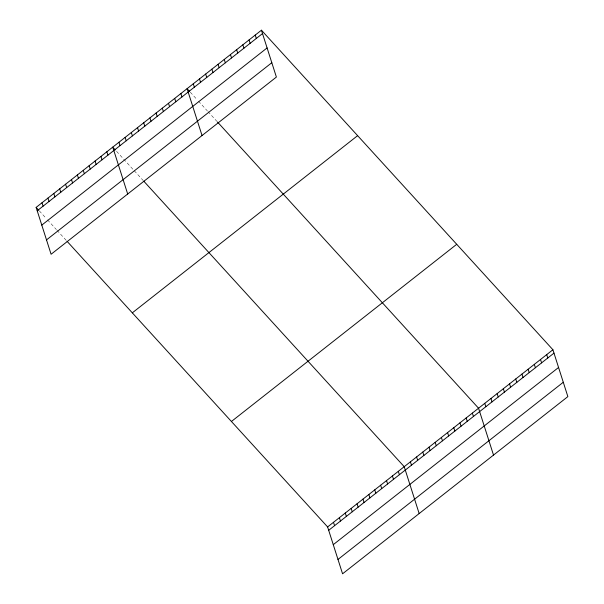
<?xml version="1.0" encoding="UTF-8"?>
<svg xmlns="http://www.w3.org/2000/svg" width="604" height="604" viewBox="0 0 604 604"><rect width="100%" height="100%" fill="white"/><g stroke="black" fill="none" stroke-linecap="round" stroke-linejoin="round"><path stroke-width="0.45" stroke-dasharray="3.02 2.27" d="M190.252 92.14L197.214 99.773M198.474 101.162L207.338 110.872M207.972 111.566L216.828 121.276M116.534 151.31L132.986 169.347M134.254 170.736L143.11 180.445M39.298 210.856L46.259 218.489M47.527 219.879L56.383 229.588M57.018 230.283L66.508 240.686"/><path stroke-width="0.91" d="M261.434 30.2L276.39 77.063L51.091 254.254L36.134 207.391L261.434 30.2L552.909 349.746L567.866 396.609L342.566 573.8L327.61 526.937L67.142 241.381M37.214 210.766L262.513 33.575M41.789 225.118L267.096 47.927M46.508 239.901L271.815 62.71M132.321 312.842L357.621 135.651M231.423 421.486L456.722 244.295M327.61 526.937L552.909 349.746M328.682 530.312L553.989 353.121M333.265 544.665L558.564 367.474M337.983 559.447L563.283 382.257M189.618 91.446L187.089 88.675L202.046 135.538M217.463 121.97L478.557 408.221L493.513 455.084M115.266 149.92L112.737 147.142L127.693 194.012M143.744 181.14L404.212 466.688L419.168 513.559M36.134 207.391L38.664 210.162M546.711 354.616L547.79 357.998M540.52 359.493L541.599 362.868M534.321 364.363L535.401 367.738M528.13 369.24L529.202 372.615M521.931 374.11L523.011 377.485M515.733 378.98L516.813 382.362M509.542 383.857L510.614 387.232M503.343 388.727L504.423 392.102M497.145 393.604L498.224 396.979M490.954 398.474L492.026 401.849M484.755 403.344L485.835 406.726M472.366 413.091L473.445 416.466M466.167 417.96L467.247 421.343M459.969 422.838L461.048 426.213M453.778 427.707L454.857 431.09M447.579 432.585L448.659 435.96M441.388 437.455L442.46 440.829M435.19 442.324L436.269 445.707M428.991 447.202L430.071 450.576M422.8 452.071L423.872 455.446M416.601 456.949L417.681 460.324M410.403 461.818L411.483 465.193M398.315 471.324L399.395 474.699M255.243 35.07L256.315 38.452M392.426 475.96L393.506 479.334M249.044 39.947L250.124 43.322M386.53 480.595L387.609 483.97M242.846 44.817L243.925 48.192M380.641 485.231L381.72 488.606M236.655 49.694L237.734 53.069M374.744 489.859L375.824 493.241M230.456 54.564L231.536 57.939M368.855 494.495L369.935 497.87M224.265 59.434L225.337 62.816M362.959 499.131L364.038 502.505M218.067 64.311L219.146 67.686M357.07 503.766L358.149 507.141M211.868 69.181L212.948 72.555M351.181 508.402L352.253 511.777M205.677 74.058L206.749 77.433M345.284 513.03L346.364 516.412M199.479 78.928L200.558 82.303M339.395 517.666L340.467 521.041M333.499 522.301L334.578 525.676M193.28 83.797L194.36 87.18M180.89 93.544L181.97 96.919M174.692 98.414L175.772 101.797M168.501 103.292L169.581 106.666M162.302 108.161L163.382 111.544M156.104 113.039L157.183 116.413M149.913 117.908L150.992 121.283M143.714 122.778L144.794 126.16M137.523 127.655L138.595 131.03M131.325 132.525L132.404 135.9M125.126 137.402L126.206 140.777M118.935 142.272L120.007 145.647M106.848 151.778L107.92 155.153M100.951 156.413L102.031 159.788M95.062 161.049L96.134 164.424M89.165 165.685L90.245 169.06M83.276 170.313L84.349 173.695M77.38 174.949L78.46 178.323M71.491 179.584L72.563 182.959M65.594 184.22L66.674 187.595M59.705 188.856L60.785 192.231M53.809 193.484L54.889 196.866M47.92 198.12L49 201.494M42.023 202.755L43.103 206.13"/></g></svg>
